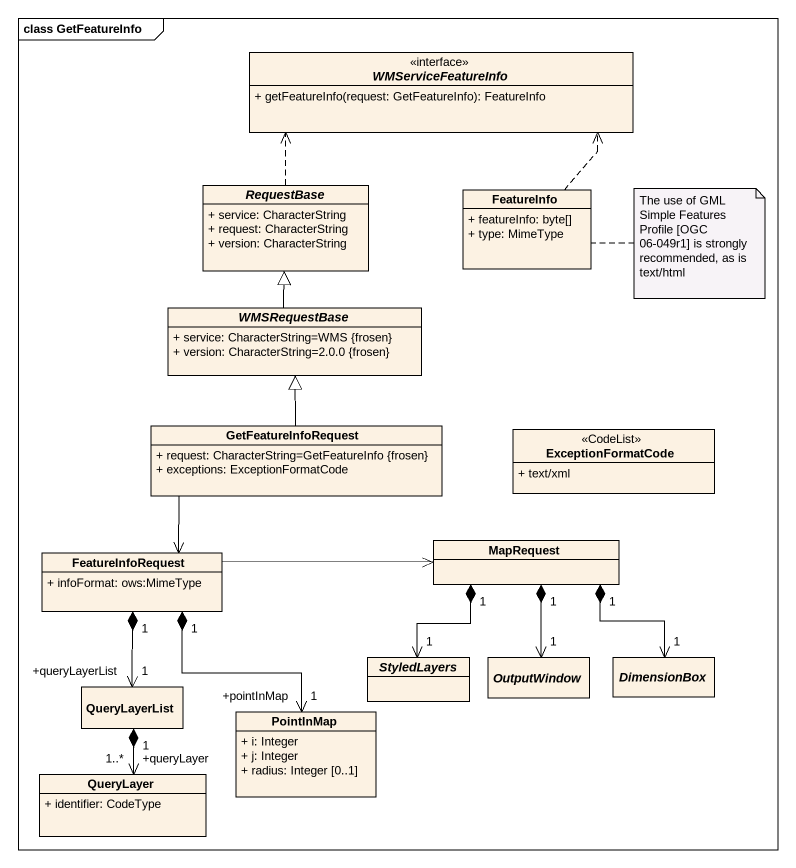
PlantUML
@startuml
mainframe class GetFeatureInfo
hide circle
hide empty members
skinparam classAttributeIconSize 0
interface WMServiceFeatureInfo <<interface>> {
  + getFeatureInfo(request: GetFeatureInfo): FeatureInfo
}
abstract class RequestBase {
  + service: CharacterString
  + request: CharacterString
  + version: CharacterString
}
class FeatureInfo {
  + featureInfo: byte[]
  + type: MimeType
}
abstract class WMSRequestBase {
  + service: CharacterString=WMS {frosen}
  + version: CharacterString=2.0.0 {frosen}
}
class GetFeatureInfoRequest {
  + request: CharacterString=GetFeatureInfo {frosen}
  + exceptions: ExceptionFormatCode
}
class ExceptionFormatCode <<CodeList>> {
  + text/xml
}
class FeatureInfoRequest {
  + infoFormat: ows:MimeType
}
class MapRequest
abstract class StyledLayers
abstract class OutputWindow
abstract class DimensionBox
class QueryLayerList
class PointInMap {
  + i: Integer
  + j: Integer
  + radius: Integer [0..1]
}
class QueryLayer {
  + identifier: CodeType
}
RequestBase .up.> WMServiceFeatureInfo
FeatureInfo .up.> WMServiceFeatureInfo
WMSRequestBase -up-|> RequestBase
GetFeatureInfoRequest -up-|> WMSRequestBase
FeatureInfoRequest <-up- GetFeatureInfoRequest
MapRequest <-left- FeatureInfoRequest
StyledLayers "1" <-up-* "1" MapRequest
OutputWindow "1" <-up-* "1" MapRequest
DimensionBox "1" <-up-* "1" MapRequest
QueryLayerList "+queryLayerList\n1" <-up-* "1" FeatureInfoRequest
PointInMap "+pointInMap\n1" <-up-* "1" FeatureInfoRequest
QueryLayer "+queryLayer\n1..*" <-up-* "1" QueryLayerList
note right of FeatureInfo : The use of GML Simple Features Profile [OGC 06-049r1] is strongly recommended, as is text/html
@enduml
